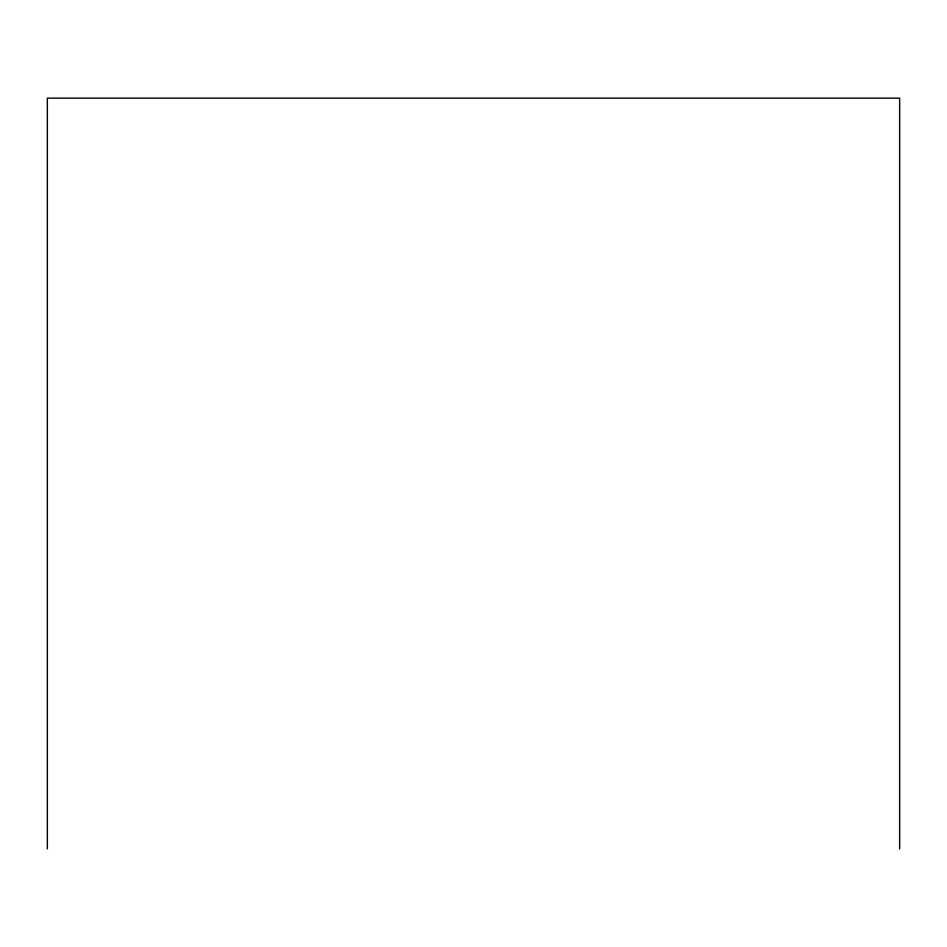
<?xml version="1.0" encoding="UTF-8"?>
<svg xmlns="http://www.w3.org/2000/svg" width="947" height="947" viewBox="0 0 947 947"><rect width="100%" height="100%" fill="white"/><g stroke="black" fill="none" stroke-linecap="round" stroke-linejoin="round"><path stroke-width="1.42" d="M899.65 848.867L899.65 98.133L47.35 98.133L47.35 848.867"/></g></svg>
